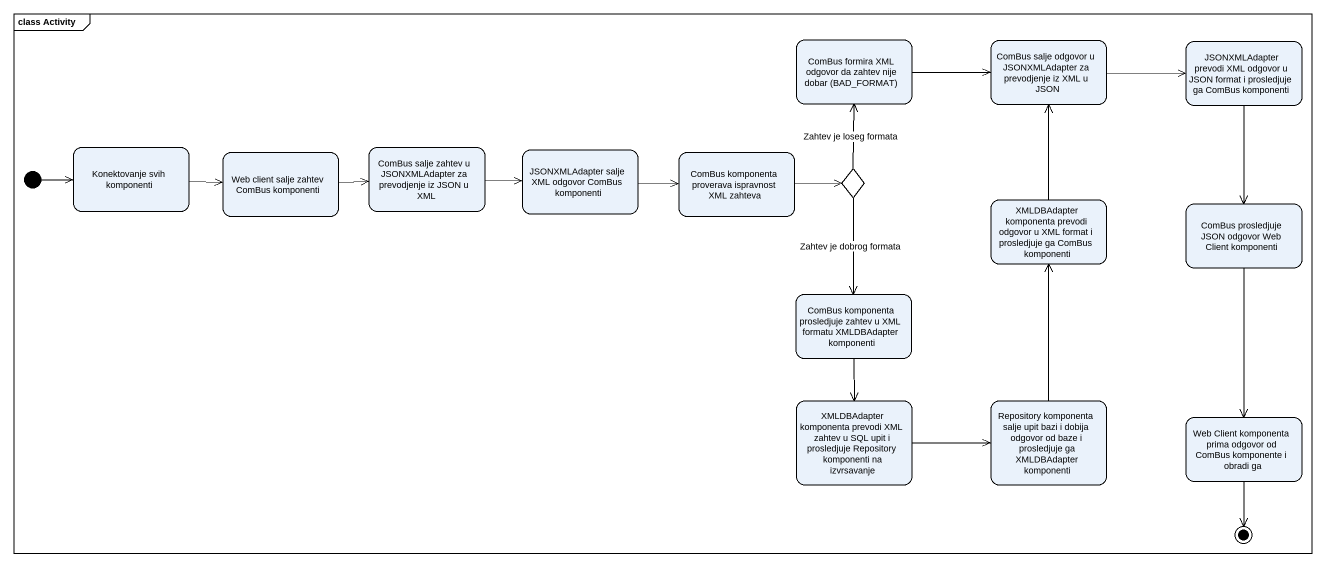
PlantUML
@startuml
mainframe class Activity
hide empty description
state "ComBus formira XML odgovor da zahtev nije dobar (BAD_FORMAT)" as ComBus_formira_XML_odgovor
state "ComBus salje odgovor u JSONXMLAdapter za prevodjenje iz XML u JSON" as ComBus_salje_odgovor_u
state "JSONXMLAdapter prevodi XML odgovor u JSON format i prosledjuje ga ComBus komponenti" as JSONXMLAdapter_prevodi_XML
state "Konektovanje svih komponenti" as Konektovanje_svih_komponenti
state "Web client salje zahtev ComBus komponenti" as Web_client_salje_zahtev
state "ComBus salje zahtev u JSONXMLAdapter za prevodjenje iz JSON u XML" as ComBus_salje_zahtev_u
state "JSONXMLAdapter salje XML odgovor ComBus komponenti" as JSONXMLAdapter_salje_XML
state "ComBus komponenta proverava ispravnost XML zahteva" as ComBus_komponenta_proverava
state choice1 <<choice>>
state "XMLDBAdapter komponenta prevodi odgovor u XML format i prosledjuje ga ComBus komponenti" as XMLDBAdapter_komponenta
state "ComBus prosledjuje JSON odgovor Web Client komponenti" as ComBus_prosledjuje_JSON
state "ComBus komponenta prosledjuje zahtev u XML formatu XMLDBAdapter komponenti" as ComBus_komponenta
state "XMLDBAdapter komponenta prevodi XML zahtev u SQL upit i prosledjuje Repository komponenti na izvrsavanje" as XMLDBAdapter_komponenta_2
state "Repository komponenta salje upit bazi i dobija odgovor od baze i prosledjuje ga XMLDBAdapter komponenti" as Repository_komponenta_salje
state "Web Client komponenta prima odgovor od ComBus komponente i obradi ga" as Web_Client_komponenta_prima
[*] -right-> Konektovanje_svih_komponenti
ComBus_formira_XML_odgovor -right-> ComBus_salje_odgovor_u
ComBus_salje_odgovor_u -right-> JSONXMLAdapter_prevodi_XML
JSONXMLAdapter_prevodi_XML --> ComBus_prosledjuje_JSON
Konektovanje_svih_komponenti -right-> Web_client_salje_zahtev
Web_client_salje_zahtev -right-> ComBus_salje_zahtev_u
ComBus_salje_zahtev_u -right-> JSONXMLAdapter_salje_XML
JSONXMLAdapter_salje_XML -right-> ComBus_komponenta_proverava
ComBus_komponenta_proverava -right-> choice1
choice1 -up-> ComBus_formira_XML_odgovor : Zahtev je loseg formata
choice1 --> ComBus_komponenta : Zahtev je dobrog formata
XMLDBAdapter_komponenta -up-> ComBus_salje_odgovor_u
ComBus_prosledjuje_JSON --> Web_Client_komponenta_prima
ComBus_komponenta --> XMLDBAdapter_komponenta_2
XMLDBAdapter_komponenta_2 -right-> Repository_komponenta_salje
Repository_komponenta_salje -up-> XMLDBAdapter_komponenta
Web_Client_komponenta_prima --> [*]
@enduml
